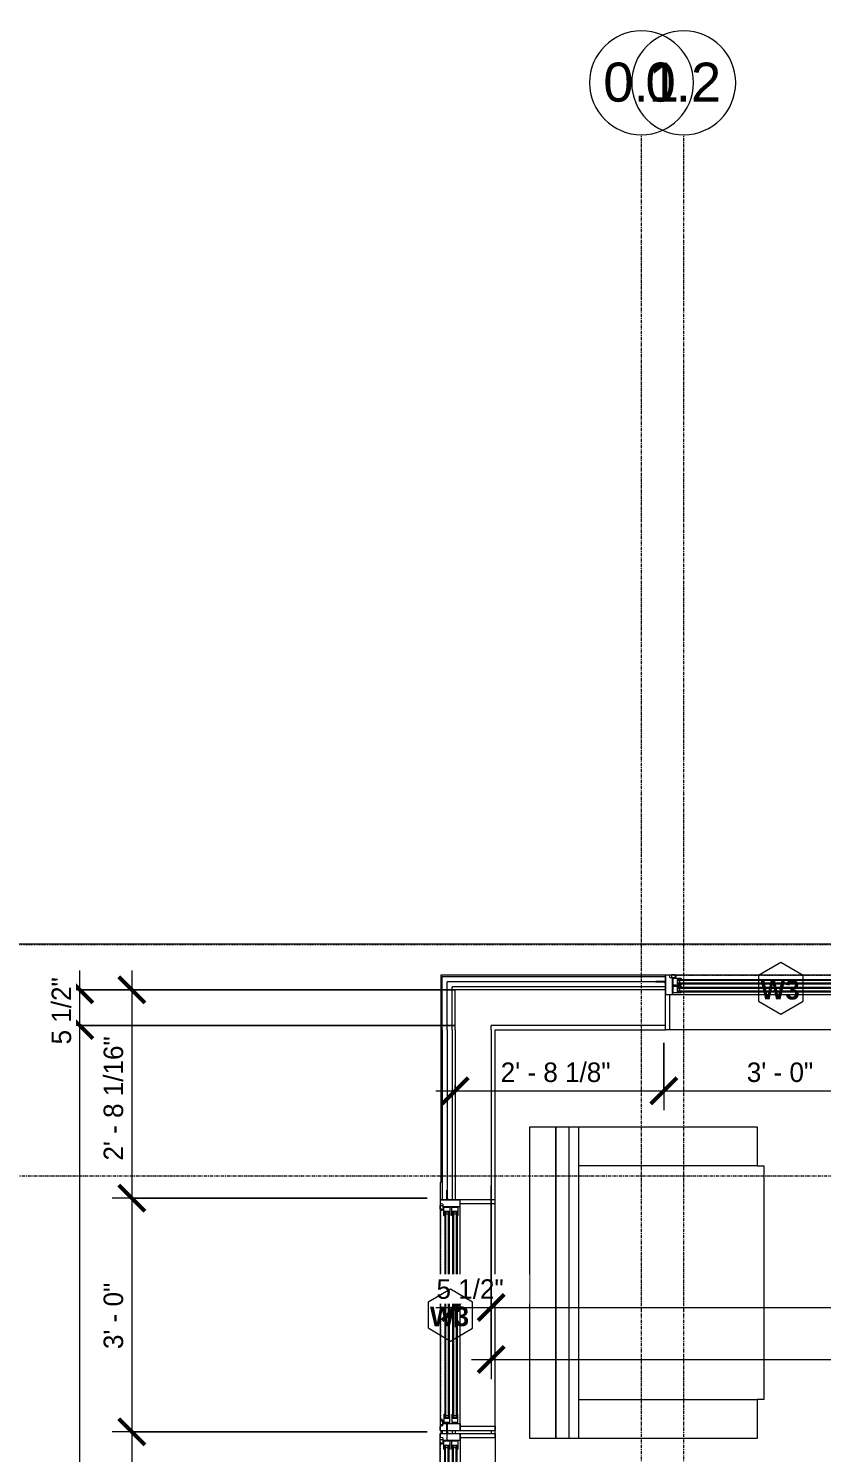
# Model space of a CAD drawing. Header units: inches. Extents: x -4058 to -1781, y 9814 to 12264.
# Drawn here: x -3923.7 to -3801.6, y 12044.6 to 12263.9 of the extents above; entities that cross this region are included whole.
import ezdxf

# ---------------------------------------------------------------- set-up
doc = ezdxf.new("R2010")
doc.units = ezdxf.units.IN
doc.header["$MEASUREMENT"] = 0
for name, pattern in [('Aligning Line 1_8_', [0.25, 0.125, -0.125]), ('Dash', [0.25, 0.125, -0.125]), ('Dash 3_32_', [0.1875, 0.09375, -0.09375]), ('Dash_2_', [0.25, 0.125, -0.125]), ('Grid Line 1_2_', [0.875, 0.5, -0.125, 0.125, -0.125])]:
    doc.linetypes.add(name, pattern=pattern)
for name, color, linetype, lineweight in [('0-1', 7, 'Continuous', 5), ('0-2', 7, 'Continuous', 9), ('A-ANNO-DIMS', 211, 'Continuous', 9), ('A-ANNO-DIMS-32', 211, 'Continuous', 9), ('A-DETL-1', 90, 'Dash 3_32_', 9), ('A-DETL-GENF-HDLN-1', 7, 'Dash', 9), ('A-DETL-GENF-HDLN-2', 1, 'Continuous', 18), ('A-GLAZ', 151, 'Continuous', 18), ('A-GLAZ-1', 7, 'Continuous', 9), ('A-GLAZ-IDEN', 152, 'Continuous', 9), ('A-WALL-1', 7, 'Continuous', 9), ('G-ANNO-SYMB', 111, 'Aligning Line 1_8_', 9), ('I-FURN', 30, 'Continuous', 9), ('S-GRID-1', 1, 'Grid Line 1_2_', 9), ('S-GRID-IDEN', 1, 'Continuous', 9)]:
    doc.layers.add(name, color=color, linetype=linetype, lineweight=lineweight)
doc.layers.add('0-4', color=250, linetype='Dash_2_')
doc.styles.add('Arial', font='arial.ttf', dxfattribs={"height": 6})
doc.styles.add('Century Gothic', font='ufonts.com_century-gothic.ttf', dxfattribs={"height": 3})
doc.styles.add('Century Gothic_B', font='GOTHICB.TTF', dxfattribs={"height": 3})
doc.dimstyles.new('MARKETING_DIMENSION', dxfattribs={"dimscale": 12, "dimtxt": 3.132505, "dimasz": 0.333333, "dimexe": 0.25, "dimexo": 0.166667, "dimgap": 0.041667, "dimtad": 1, "dimdec": 4, "dimrnd": 0.0625, "dimzin": 3, "dimdsep": 46, "dimlunit": 4, "dimtxsty": 'Century Gothic', "dimblk1": 'OBLIQUE', "dimblk2": 'OBLIQUE', "dimsah": 1, "dimcen": 0.09, "dimdle": 0.25, "dimazin": 0, "dimtfac": 1, "dimtdec": 4, "dimtix": 1, "dimtmove": 0, "dimatfit": 3, "dimfxl": 1, "dimtvp": 1, "dimtfill": 1, "dimfrac": 2, "dimtolj": 1, "dimtzin": 0, "dimarcsym": 2})
doc.dimstyles.new('THE_DIMENSION_STRING', dxfattribs={"dimscale": 12, "dimtxt": 3.132505, "dimasz": 0.333333, "dimexe": 0.25, "dimexo": 0.166667, "dimgap": 0.041667, "dimtad": 1, "dimdec": 4, "dimrnd": 0.0625, "dimzin": 3, "dimdsep": 46, "dimlunit": 4, "dimtxsty": 'Century Gothic', "dimblk1": 'OBLIQUE', "dimblk2": 'OBLIQUE', "dimsah": 1, "dimcen": 0.09, "dimdle": 0.25, "dimazin": 0, "dimtfac": 1, "dimtdec": 4, "dimtix": 1, "dimtmove": 0, "dimatfit": 3, "dimfxl": 1, "dimtvp": 1, "dimtfill": 1, "dimfrac": 2, "dimtolj": 1, "dimtzin": 0, "dimarcsym": 2})
doc.dimstyles.new('THE_DIMENSION_STRING_3', dxfattribs={"dimscale": 12, "dimtxt": 3.132505, "dimasz": 0.333333, "dimexe": 0.25, "dimexo": 0.166667, "dimgap": 0.041667, "dimtad": 1, "dimdec": 4, "dimrnd": 0.0625, "dimzin": 3, "dimdsep": 46, "dimlunit": 4, "dimtxsty": 'Century Gothic', "dimblk1": 'OBLIQUE', "dimblk2": 'OBLIQUE', "dimsah": 1, "dimcen": 0.09, "dimdle": 0.25, "dimazin": 0, "dimtfac": 1, "dimtdec": 4, "dimtix": 1, "dimtmove": 0, "dimatfit": 3, "dimfxl": 1, "dimtvp": 1, "dimtfill": 1, "dimfrac": 2, "dimtolj": 1, "dimtzin": 0, "dimarcsym": 2})

# ---------------------------------------------------------------- blocks, each defined once
blk = doc.blocks.new('Window-Double_Hung-Marvin-Essential - ESDH3066 - 3rd floor-3357211-UNITS PLANS - 3RD FLOOR')
at = {"layer": 'A-DETL-GENF-HDLN-1'}
blk.add_line((16.1, 4.22), (-16.5, 4.22), dxfattribs=at)
at = {"layer": 'A-DETL-GENF-HDLN-2'}
for p, q in [((-19.25, 3.23), (-19.25, 3.19)), ((-17.75, 3.23), (-19.25, 3.23)), ((-19.25, 3.19), (-17.9, 3.19)), ((-17.9, 3.19), (-17.9, 3.08)), ((-17.9, 3.08), (-17.75, 3.08)), ((-17.75, 4.28), (-17.16, 4.28)), ((-17.75, 4.28), (-17.75, 1.19)), ((-17.08, 3.87), (-17.16, 4.28)), ((-17.08, 3.87), (-16.19, 3.87)), ((-16.85, 4.25), (-16.85, 3.87)), ((-16.3, 4.25), (-16.85, 4.25)), ((-16.38, 3.77), (-16.72, 3.77)), ((-16.72, 3.77), (-16.72, 1.19)), ((-15.34, 3.69), (-16.56, 3.69)), ((-16.56, 2.75), (-16.56, 3.69)), ((-16.56, 2.75), (-15.34, 2.75)), ((-15.34, 2.47), (-16.56, 2.47)), ((-16.56, 1.53), (-16.56, 2.47)), ((-16.38, 3.87), (-16.38, 3.77)), ((-16.3, 4.01), (-16.3, 4.25)), ((-16.18, 4.01), (-16.3, 4.01)), ((-16.19, 3.97), (-16.1, 3.97)), ((-16.19, 3.87), (-16.19, 3.97)), ((-16.18, 4.22), (-16.1, 4.22)), ((-16.18, 4.22), (-16.18, 4.01)), ((-16.1, 3.97), (-16.1, 4.22)), ((-15.94, 2.87), (-15.94, 3.59)), ((-15.94, 3.59), (-15.28, 3.59)), ((-15.28, 2.87), (-15.94, 2.87)), ((-15.94, 1.65), (-15.94, 2.37)), ((-15.94, 2.37), (-15.28, 2.37)), ((-15.84, 2.88), (-15.84, 3.57)), ((-15.84, 1.66), (-15.84, 2.35)), ((-15.54, 3.01), (-15.54, 3.45)), ((-15.54, 1.79), (-15.54, 2.23)), ((-15.34, 3.69), (-15.28, 3.63)), ((-15.34, 2.75), (-15.28, 2.81)), ((-15.34, 2.47), (-15.28, 2.41)), ((-15.28, 3.59), (-15.28, 3.63)), ((-15.28, 2.81), (-15.28, 2.87)), ((-15.28, 2.37), (-15.28, 2.41)), ((15.34, 3.69), (15.28, 3.63)), ((15.28, 3.59), (15.28, 3.63)), ((15.94, 3.59), (15.28, 3.59)), ((15.28, 2.81), (15.28, 2.87)), ((15.28, 2.87), (15.94, 2.87)), ((15.34, 2.75), (15.28, 2.81)), ((15.34, 2.47), (15.28, 2.41)), ((15.28, 2.37), (15.28, 2.41)), ((15.94, 2.37), (15.28, 2.37)), ((15.34, 3.69), (16.56, 3.69)), ((16.56, 2.75), (15.34, 2.75)), ((15.34, 2.47), (16.56, 2.47)), ((15.54, 3.01), (15.54, 3.45)), ((15.54, 1.79), (15.54, 2.23)), ((15.84, 2.88), (15.84, 3.57)), ((15.84, 1.66), (15.84, 2.35)), ((15.94, 2.87), (15.94, 3.59)), ((15.94, 1.65), (15.94, 2.37)), ((16.18, 4.22), (16.1, 4.22)), ((16.1, 3.97), (16.1, 4.22)), ((16.19, 3.97), (16.1, 3.97)), ((16.18, 4.22), (16.18, 4.01)), ((16.18, 4.01), (16.3, 4.01)), ((16.19, 3.87), (16.19, 3.97)), ((17.08, 3.87), (16.19, 3.87)), ((16.3, 4.01), (16.3, 4.25)), ((16.3, 4.25), (16.85, 4.25)), ((16.38, 3.87), (16.38, 3.77)), ((16.38, 3.77), (16.72, 3.77)), ((16.56, 2.75), (16.56, 3.69)), ((16.56, 1.53), (16.56, 2.47)), ((16.72, 3.77), (16.72, 1.19)), ((16.85, 4.25), (16.85, 3.87)), ((17.08, 3.87), (17.16, 4.28)), ((17.75, 4.28), (17.16, 4.28)), ((17.75, 4.28), (17.75, 1.19)), ((17.75, 3.23), (19.25, 3.23)), ((17.9, 3.08), (17.75, 3.08)), ((17.9, 3.19), (17.9, 3.08)), ((19.25, 3.19), (17.9, 3.19)), ((19.25, 3.23), (19.25, 3.19)), ((-16.72, 1.19), (-17.75, 1.19)), ((-17.13, 1.16), (-17.13, -4.19)), ((-16.56, 1.53), (-15.34, 1.53)), ((-15.28, 1.65), (-15.94, 1.65)), ((-15.34, 1.53), (-15.28, 1.59)), ((-15.28, 1.59), (-15.28, 1.65)), ((15.28, 1.59), (15.28, 1.65)), ((15.28, 1.65), (15.94, 1.65)), ((15.34, 1.53), (15.28, 1.59)), ((16.56, 1.53), (15.34, 1.53)), ((16.72, 1.19), (17.75, 1.19)), ((17.12, -4.19), (17.12, 1.16)), ((-17.13, -4.19), (-17.75, -4.19)), ((17.12, -4.19), (17.75, -4.19))]:
    blk.add_line(p, q, dxfattribs=at)
at = {"layer": 'A-GLAZ'}
for p, q in [((15.84, 3.57), (-15.84, 3.57)), ((15.84, 3.45), (-15.84, 3.45)), ((15.84, 3.01), (-15.84, 3.01)), ((15.84, 2.88), (-15.84, 2.88)), ((15.84, 2.35), (-15.84, 2.35)), ((15.84, 2.23), (-15.84, 2.23)), ((15.84, 1.79), (-15.84, 1.79)), ((15.84, 1.66), (-15.84, 1.66))]:
    blk.add_line(p, q, dxfattribs=at)
at = {"layer": 'A-GLAZ-1'}
for p, q in [((17.75, 4.28), (-17.75, 4.28)), ((-17.75, 4.28), (-17.75, 1.19)), ((17.75, 1.19), (17.75, 4.28)), ((20.4, 4.25), (17.75, 4.25)), ((17.75, 4.19), (20.4, 4.19)), ((20.4, 4.19), (20.4, 4.25)), ((-17.75, 1.19), (17.75, 1.19)), ((-17.75, 1.16), (-17.75, -4.19)), ((17.75, -4.19), (17.75, 1.16)), ((-17.75, -4.19), (17.75, -4.19))]:
    blk.add_line(p, q, dxfattribs=at)
blk = doc.blocks.new('Window-Double_Hung-Marvin-Essential - ESDH3066 - 3rd floor-3357212-UNITS PLANS - 3RD FLOOR')
at = {"layer": 'A-DETL-GENF-HDLN-1'}
blk.add_line((16.1, -4.22), (-16.5, -4.22), dxfattribs=at)
at = {"layer": 'A-DETL-GENF-HDLN-2'}
for p, q in [((-17.13, 4.19), (-17.75, 4.19)), ((-17.13, -1.16), (-17.13, 4.19)), ((17.12, 4.19), (17.75, 4.19)), ((17.12, 4.19), (17.12, -1.16)), ((-16.72, -1.19), (-17.75, -1.19)), ((-17.75, -4.28), (-17.75, -1.19)), ((-16.72, -3.77), (-16.72, -1.19)), ((-16.56, -1.53), (-15.34, -1.53)), ((-16.56, -1.53), (-16.56, -2.47)), ((-15.28, -1.65), (-15.94, -1.65)), ((-15.94, -1.65), (-15.94, -2.37)), ((-15.84, -1.66), (-15.84, -2.35)), ((-15.54, -1.79), (-15.54, -2.23)), ((-15.34, -1.53), (-15.28, -1.59)), ((-15.28, -1.59), (-15.28, -1.65)), ((15.34, -1.53), (15.28, -1.59)), ((15.28, -1.59), (15.28, -1.65)), ((15.28, -1.65), (15.94, -1.65)), ((16.56, -1.53), (15.34, -1.53)), ((15.54, -1.79), (15.54, -2.23)), ((15.84, -1.66), (15.84, -2.35)), ((15.94, -1.65), (15.94, -2.37)), ((16.56, -1.53), (16.56, -2.47)), ((16.72, -3.77), (16.72, -1.19)), ((16.72, -1.19), (17.75, -1.19)), ((17.75, -4.28), (17.75, -1.19)), ((-19.25, -3.23), (-19.25, -3.19)), ((-19.25, -3.19), (-17.9, -3.19)), ((-17.75, -3.23), (-19.25, -3.23)), ((-17.9, -3.19), (-17.9, -3.08)), ((-17.9, -3.08), (-17.75, -3.08)), ((-17.75, -4.28), (-17.16, -4.28)), ((-17.08, -3.87), (-17.16, -4.28)), ((-17.08, -3.87), (-16.19, -3.87)), ((-16.85, -4.25), (-16.85, -3.87)), ((-16.3, -4.25), (-16.85, -4.25)), ((-16.38, -3.77), (-16.72, -3.77)), ((-15.34, -2.47), (-16.56, -2.47)), ((-16.56, -2.75), (-15.34, -2.75)), ((-16.56, -2.75), (-16.56, -3.69)), ((-15.34, -3.69), (-16.56, -3.69)), ((-16.38, -3.87), (-16.38, -3.77)), ((-16.18, -4.01), (-16.3, -4.01)), ((-16.3, -4.01), (-16.3, -4.25)), ((-16.19, -3.87), (-16.19, -3.97)), ((-16.19, -3.97), (-16.1, -3.97)), ((-16.18, -4.22), (-16.18, -4.01)), ((-16.18, -4.22), (-16.1, -4.22)), ((-16.1, -3.97), (-16.1, -4.22)), ((-15.94, -2.37), (-15.28, -2.37)), ((-15.28, -2.87), (-15.94, -2.87)), ((-15.94, -2.87), (-15.94, -3.59)), ((-15.94, -3.59), (-15.28, -3.59)), ((-15.84, -2.88), (-15.84, -3.57)), ((-15.54, -3.01), (-15.54, -3.45)), ((-15.34, -2.47), (-15.28, -2.41)), ((-15.34, -2.75), (-15.28, -2.81)), ((-15.34, -3.69), (-15.28, -3.63)), ((-15.28, -2.37), (-15.28, -2.41)), ((-15.28, -2.81), (-15.28, -2.87)), ((-15.28, -3.59), (-15.28, -3.63)), ((15.28, -2.37), (15.28, -2.41)), ((15.94, -2.37), (15.28, -2.37)), ((15.34, -2.47), (15.28, -2.41)), ((15.34, -2.75), (15.28, -2.81)), ((15.28, -2.81), (15.28, -2.87)), ((15.28, -2.87), (15.94, -2.87)), ((15.28, -3.59), (15.28, -3.63)), ((15.94, -3.59), (15.28, -3.59)), ((15.34, -3.69), (15.28, -3.63)), ((15.34, -2.47), (16.56, -2.47)), ((16.56, -2.75), (15.34, -2.75)), ((15.34, -3.69), (16.56, -3.69)), ((15.54, -3.01), (15.54, -3.45)), ((15.84, -2.88), (15.84, -3.57)), ((15.94, -2.87), (15.94, -3.59)), ((16.19, -3.97), (16.1, -3.97)), ((16.1, -3.97), (16.1, -4.22)), ((16.18, -4.22), (16.1, -4.22)), ((16.18, -4.22), (16.18, -4.01)), ((16.18, -4.01), (16.3, -4.01)), ((17.08, -3.87), (16.19, -3.87)), ((16.19, -3.87), (16.19, -3.97)), ((16.3, -4.01), (16.3, -4.25)), ((16.3, -4.25), (16.85, -4.25)), ((16.38, -3.87), (16.38, -3.77)), ((16.38, -3.77), (16.72, -3.77)), ((16.56, -2.75), (16.56, -3.69)), ((16.85, -4.25), (16.85, -3.87)), ((17.08, -3.87), (17.16, -4.28)), ((17.75, -4.28), (17.16, -4.28)), ((17.9, -3.08), (17.75, -3.08)), ((17.75, -3.23), (19.25, -3.23)), ((17.9, -3.19), (17.9, -3.08)), ((19.25, -3.19), (17.9, -3.19)), ((19.25, -3.23), (19.25, -3.19))]:
    blk.add_line(p, q, dxfattribs=at)
at = {"layer": 'A-GLAZ'}
for p, q in [((15.84, -1.66), (-15.84, -1.66)), ((15.84, -1.79), (-15.84, -1.79)), ((15.84, -2.23), (-15.84, -2.23)), ((15.84, -2.35), (-15.84, -2.35)), ((15.84, -2.88), (-15.84, -2.88)), ((15.84, -3.01), (-15.84, -3.01)), ((15.84, -3.45), (-15.84, -3.45)), ((15.84, -3.57), (-15.84, -3.57))]:
    blk.add_line(p, q, dxfattribs=at)
at = {"layer": 'A-GLAZ-1'}
for p, q in [((-17.75, 4.19), (17.75, 4.19)), ((-17.75, -1.16), (-17.75, 4.19)), ((17.75, 4.19), (17.75, -1.16)), ((-17.75, -1.19), (17.75, -1.19)), ((-17.75, -4.28), (-17.75, -1.19)), ((17.75, -1.19), (17.75, -4.28)), ((17.75, -4.28), (-17.75, -4.28)), ((17.75, -4.19), (20.4, -4.19)), ((20.4, -4.25), (17.75, -4.25)), ((20.4, -4.19), (20.4, -4.25))]:
    blk.add_line(p, q, dxfattribs=at)
blk = doc.blocks.new('CTR - 1st Phase - Shell_rvt-1-UNITS PLANS - 3RD FLOOR')
at = {"layer": 'A-WALL-1'}
for p, q in [((-3828.26, 12118.09), (-3860.22, 12118.09)), ((-3860.22, 12118.09), (-3860.22, 12117.84)), ((-3860.22, 12117.84), (-3860.22, 12109.71)), ((-3825.61, 12117.84), (-3859.97, 12117.84)), ((-3859.97, 12117.09), (-3859.97, 12117.84)), ((-3859.97, 12109.71), (-3859.97, 12117.09)), ((-3825.61, 12117.09), (-3859.22, 12117.09)), ((-3859.22, 12116.34), (-3859.22, 12117.09)), ((-3859.22, 12109.71), (-3859.22, 12116.34)), ((-3825.61, 12116.34), (-3858.47, 12116.34)), ((-3858.47, 12115.84), (-3858.47, 12116.34)), ((-3858.47, 12109.71), (-3858.47, 12115.84)), ((-3825.61, 12115.84), (-3857.97, 12115.84)), ((-3857.97, 12110.34), (-3857.97, 12115.84)), ((-3825.61, 12115.06), (-3825.61, 12115.09)), ((-3860.22, 12109.71), (-3860.22, 12086.19)), ((-3859.97, 12109.71), (-3859.97, 12083.54)), ((-3859.22, 12109.71), (-3859.22, 12083.54)), ((-3858.47, 12109.71), (-3858.47, 12083.54)), ((-3857.97, 12109.71), (-3857.97, 12110.34)), ((-3857.97, 12109.71), (-3857.97, 12083.54)), ((-3825.61, 12110.34), (-3852.47, 12110.34)), ((-3852.47, 12109.71), (-3852.47, 12110.34)), ((-3852.47, 12109.71), (-3852.47, 12083.54)), ((-3851.85, 12109.71), (-3825.61, 12109.71)), ((-3851.85, 12083.54), (-3851.85, 12109.71)), ((-3857.22, 12083.54), (-3857.19, 12083.54)), ((-3860.22, 12048.04), (-3860.22, 12047.54)), ((-3859.97, 12048.04), (-3859.97, 12047.54)), ((-3859.22, 12048.04), (-3859.22, 12047.54)), ((-3858.47, 12048.04), (-3858.47, 12047.54)), ((-3857.97, 12048.04), (-3857.97, 12047.54)), ((-3857.19, 12048.04), (-3857.22, 12048.04)), ((-3857.22, 12047.54), (-3857.19, 12047.54)), ((-3852.47, 12048.04), (-3852.47, 12047.54)), ((-3851.85, 12047.54), (-3851.85, 12048.04))]:
    blk.add_line(p, q, dxfattribs=at)
at = {"layer": '0-2'}
for name, p, rotation in [('Window-Double_Hung-Marvin-Essential - ESDH3066 - 3rd floor-3357212-UNITS PLANS - 3RD FLOOR', (-3807.86, 12113.9), 180), ('Window-Double_Hung-Marvin-Essential - ESDH3066 - 3rd floor-3357211-UNITS PLANS - 3RD FLOOR', (-3856.04, 12065.79), 89.99999999999991), ('Window-Double_Hung-Marvin-Essential - ESDH3066 - 3rd floor-3357212-UNITS PLANS - 3RD FLOOR', (-3856.04, 12029.79), 269.9999999999999)]:
    blk.add_blockref(name, p, dxfattribs=dict(at, rotation=rotation))
blk = doc.blocks.new('Couch-Both_Arms-Generic - 2-1523460-UNITS PLANS - 3RD FLOOR')
at = {"layer": 'I-FURN'}
for p, q in [((-18, 18.5), (18, 18.5)), ((-18, 17.5), (-18, 18.5)), ((18, 18.5), (18, 17.5)), ((-24, 17.5), (-18, 17.5)), ((-24, -10), (-24, 17.5)), ((-18, 17.5), (-18, -10)), ((18, 17.5), (24, 17.5)), ((18, -10), (18, 17.5)), ((24, 17.5), (24, -10)), ((-24, -10), (24, -10)), ((-24, -13.5), (-24, -10)), ((24, -10), (24, -13.5)), ((-24, -11.5), (24, -11.5)), ((-24, -13.5), (24, -13.5)), ((-24, -17.5), (-24, -13.5)), ((24, -13.5), (-24, -13.5)), ((24, -13.5), (24, -17.5)), ((24, -17.5), (-24, -17.5))]:
    blk.add_line(p, q, dxfattribs=at)
blk = doc.blocks.new('DIMBLOCK169-UNITS PLANS - 3RD FLOOR')
at = {"layer": 'A-ANNO-DIMS-32'}
for p, q in [((-3825.86, 12107.71), (-3825.86, 12097.33)), ((-3825.86, 12100.33), (-3825.86, 12107.71)), ((-3860.97, 12100.33), (-3825.86, 12100.33)), ((-3857.97, 12101.16), (-3857.97, 12097.33)), ((-3857.97, 12100.33), (-3857.97, 12101.16))]:
    blk.add_line(p, q, dxfattribs=at)
at = {"layer": 'A-ANNO-DIMS-32', "lineweight": 50}
for p, q in [((-3857.97, 12100.33), (-3855.97, 12102.33)), ((-3825.86, 12100.33), (-3823.86, 12102.33)), ((-3857.97, 12100.33), (-3859.97, 12098.33)), ((-3825.86, 12100.33), (-3827.86, 12098.33))]:
    blk.add_line(p, q, dxfattribs=at)
at = {"layer": 'A-ANNO-DIMS-32', "color": 0, "insert": (-3850.99, 12104.67), "char_height": 3, "width": 21.7784, "attachment_point": 1, "line_spacing_factor": 0.984502, "style": 'Century Gothic', "bg_fill": 3, "box_fill_scale": 1.25, "bg_fill_color": 256, "bg_fill_true_color": 13158600, "bg_fill_transparency": 0}
blk.add_mtext('2\' - 8 1/8"', dxfattribs=at)
blk = doc.blocks.new('_Oblique')
at = {"color": 0, "linetype": 'ByBlock', "lineweight": -2}
blk.add_line((-0.5, -0.5), (0.5, 0.5), dxfattribs=at)
blk = doc.blocks.new('DIMBLOCK170-UNITS PLANS - 3RD FLOOR')
at = {"layer": 'A-ANNO-DIMS-32'}
for p, q in [((-3825.86, 12107.71), (-3825.86, 12097.33)), ((-3825.86, 12100.33), (-3825.86, 12107.71)), ((-3789.86, 12107.71), (-3789.86, 12097.33)), ((-3789.86, 12100.33), (-3789.86, 12107.71)), ((-3825.86, 12100.33), (-3789.86, 12100.33))]:
    blk.add_line(p, q, dxfattribs=at)
at = {"layer": 'A-ANNO-DIMS-32', "lineweight": 50}
for p, q in [((-3825.86, 12100.33), (-3823.86, 12102.33)), ((-3789.86, 12100.33), (-3787.86, 12102.33)), ((-3825.86, 12100.33), (-3827.86, 12098.33)), ((-3789.86, 12100.33), (-3791.86, 12098.33))]:
    blk.add_line(p, q, dxfattribs=at)
at = {"layer": 'A-ANNO-DIMS-32', "color": 0, "insert": (-3813.11, 12104.67), "char_height": 3, "width": 12.5897, "attachment_point": 1, "line_spacing_factor": 0.984502, "style": 'Century Gothic', "bg_fill": 3, "box_fill_scale": 1.25, "bg_fill_color": 256, "bg_fill_true_color": 13158600, "bg_fill_transparency": 0}
blk.add_mtext('3\' - 0"', dxfattribs=at)
blk = doc.blocks.new('DIMBLOCK211-UNITS PLANS - 3RD FLOOR')
at = {"layer": 'A-ANNO-DIMS-32', "lineweight": 50}
for p, q in [((-3907.76, 12115.84), (-3909.76, 12117.84)), ((-3907.76, 12115.84), (-3905.76, 12113.84)), ((-3907.76, 12083.79), (-3909.76, 12085.79)), ((-3907.76, 12083.79), (-3905.76, 12081.79))]:
    blk.add_line(p, q, dxfattribs=at)
at = {"layer": 'A-ANNO-DIMS-32'}
for p, q in [((-3907.76, 12118.84), (-3907.76, 12083.79)), ((-3906.93, 12115.84), (-3910.76, 12115.84)), ((-3907.76, 12115.84), (-3906.93, 12115.84)), ((-3862.32, 12083.79), (-3910.76, 12083.79)), ((-3907.76, 12083.79), (-3862.32, 12083.79))]:
    blk.add_line(p, q, dxfattribs=at)
at = {"layer": 'A-ANNO-DIMS-32', "color": 0, "insert": (-3912.1, 12089.57), "char_height": 3, "width": 24.5827, "attachment_point": 1, "rotation": 90, "line_spacing_factor": 0.984502, "style": 'Century Gothic', "bg_fill": 3, "box_fill_scale": 1.25, "bg_fill_color": 256, "bg_fill_true_color": 13158600, "bg_fill_transparency": 0}
blk.add_mtext('2\' - 8 1/16"', dxfattribs=at)
blk = doc.blocks.new('DIMBLOCK212-UNITS PLANS - 3RD FLOOR')
at = {"layer": 'A-ANNO-DIMS-32', "lineweight": 50}
for p, q in [((-3907.76, 12083.79), (-3909.76, 12085.79)), ((-3907.76, 12083.79), (-3905.76, 12081.79)), ((-3907.76, 12047.79), (-3909.76, 12049.79)), ((-3907.76, 12047.79), (-3905.76, 12045.79))]:
    blk.add_line(p, q, dxfattribs=at)
at = {"layer": 'A-ANNO-DIMS-32'}
for p, q in [((-3862.32, 12083.79), (-3910.76, 12083.79)), ((-3907.76, 12083.79), (-3907.76, 12047.79)), ((-3907.76, 12083.79), (-3862.32, 12083.79)), ((-3862.32, 12047.79), (-3910.76, 12047.79)), ((-3907.76, 12047.79), (-3862.32, 12047.79))]:
    blk.add_line(p, q, dxfattribs=at)
at = {"layer": 'A-ANNO-DIMS-32', "color": 0, "insert": (-3912.1, 12060.55), "char_height": 3, "width": 12.5897, "attachment_point": 1, "rotation": 90, "line_spacing_factor": 0.984502, "style": 'Century Gothic', "bg_fill": 3, "box_fill_scale": 1.25, "bg_fill_color": 256, "bg_fill_true_color": 13158600, "bg_fill_transparency": 0}
blk.add_mtext('3\' - 0"', dxfattribs=at)
blk = doc.blocks.new('DIMBLOCK213-UNITS PLANS - 3RD FLOOR')
at = {"layer": 'A-ANNO-DIMS-32', "lineweight": 50}
for p, q in [((-3907.76, 12047.79), (-3909.76, 12049.79)), ((-3907.76, 12047.79), (-3905.76, 12045.79)), ((-3907.76, 12011.79), (-3909.76, 12013.79)), ((-3907.76, 12011.79), (-3905.76, 12009.79))]:
    blk.add_line(p, q, dxfattribs=at)
at = {"layer": 'A-ANNO-DIMS-32'}
for p, q in [((-3862.32, 12047.79), (-3910.76, 12047.79)), ((-3907.76, 12047.79), (-3907.76, 12011.79)), ((-3907.76, 12047.79), (-3862.32, 12047.79)), ((-3862.32, 12011.79), (-3910.76, 12011.79)), ((-3907.76, 12011.79), (-3862.32, 12011.79))]:
    blk.add_line(p, q, dxfattribs=at)
at = {"layer": 'A-ANNO-DIMS-32', "color": 0, "insert": (-3912.1, 12024.54), "char_height": 3, "width": 12.5897, "attachment_point": 1, "rotation": 90, "line_spacing_factor": 0.984502, "style": 'Century Gothic', "bg_fill": 3, "box_fill_scale": 1.25, "bg_fill_color": 256, "bg_fill_true_color": 13158600, "bg_fill_transparency": 0}
blk.add_mtext('3\' - 0"', dxfattribs=at)
blk = doc.blocks.new('DIMBLOCK555-UNITS PLANS - 3RD FLOOR')
at = {"layer": 'A-ANNO-DIMS-32', "lineweight": 50}
for p, q in [((-3857.97, 12066.94), (-3855.97, 12068.94)), ((-3852.47, 12066.94), (-3850.47, 12068.94)), ((-3857.97, 12066.94), (-3859.97, 12064.94)), ((-3852.47, 12066.94), (-3854.47, 12064.94))]:
    blk.add_line(p, q, dxfattribs=at)
at = {"layer": 'A-ANNO-DIMS-32'}
for p, q in [((-3860.97, 12066.94), (-3852.47, 12066.94)), ((-3857.97, 12067.77), (-3857.97, 12063.94)), ((-3857.97, 12066.94), (-3857.97, 12067.77)), ((-3852.47, 12067.77), (-3852.47, 12063.94)), ((-3852.47, 12066.94), (-3852.47, 12067.77))]:
    blk.add_line(p, q, dxfattribs=at)
at = {"layer": 'A-ANNO-DIMS-32', "color": 0, "insert": (-3860.87, 12071.29), "char_height": 3, "width": 13.5444, "attachment_point": 1, "line_spacing_factor": 0.984502, "style": 'Century Gothic', "bg_fill": 3, "box_fill_scale": 1.25, "bg_fill_color": 256, "bg_fill_true_color": 13158600, "bg_fill_transparency": 0}
blk.add_mtext('5 1/2"', dxfattribs=at)
blk = doc.blocks.new('DIMBLOCK556-UNITS PLANS - 3RD FLOOR')
at = {"layer": 'A-ANNO-DIMS-32', "lineweight": 50}
for p, q in [((-3852.47, 12066.94), (-3850.47, 12068.94)), ((-3340.91, 12066.94), (-3338.91, 12068.94)), ((-3852.47, 12066.94), (-3854.47, 12064.94)), ((-3340.91, 12066.94), (-3342.91, 12064.94))]:
    blk.add_line(p, q, dxfattribs=at)
at = {"layer": 'A-ANNO-DIMS-32'}
for p, q in [((-3852.47, 12067.77), (-3852.47, 12063.94)), ((-3852.47, 12066.94), (-3852.47, 12067.77)), ((-3852.47, 12066.94), (-3340.91, 12066.94)), ((-3340.91, 12067.77), (-3340.91, 12063.94)), ((-3340.91, 12066.94), (-3340.91, 12067.77))]:
    blk.add_line(p, q, dxfattribs=at)
at = {"layer": 'A-ANNO-DIMS-32', "color": 0, "insert": (-3608.1, 12071.29), "char_height": 3, "width": 27.387, "attachment_point": 1, "line_spacing_factor": 0.984502, "style": 'Century Gothic', "bg_fill": 3, "box_fill_scale": 1.25, "bg_fill_color": 256, "bg_fill_true_color": 13158600, "bg_fill_transparency": 0}
blk.add_mtext('42\' - 7 9/16"', dxfattribs=at)
blk = doc.blocks.new('DIMBLOCK583-UNITS PLANS - 3RD FLOOR')
at = {"layer": 'A-ANNO-DIMS-32', "lineweight": 50}
for p, q in [((-3915.76, 12110.34), (-3917.76, 12112.34)), ((-3915.76, 12110.34), (-3913.76, 12108.34)), ((-3915.76, 11752.69), (-3917.76, 11754.69)), ((-3915.76, 11752.69), (-3913.76, 11750.69))]:
    blk.add_line(p, q, dxfattribs=at)
at = {"layer": 'A-ANNO-DIMS-32'}
for p, q in [((-3858.04, 12110.34), (-3918.76, 12110.34)), ((-3915.76, 11752.69), (-3915.76, 12110.34)), ((-3915.76, 12110.34), (-3858.04, 12110.34)), ((-3854.47, 11752.69), (-3918.76, 11752.69)), ((-3915.76, 11752.69), (-3854.47, 11752.69))]:
    blk.add_line(p, q, dxfattribs=at)
at = {"layer": 'A-ANNO-DIMS-32', "color": 0, "insert": (-3920.1, 11921.27), "char_height": 3, "width": 24.5827, "attachment_point": 1, "rotation": 90, "line_spacing_factor": 0.984502, "style": 'Century Gothic', "bg_fill": 3, "box_fill_scale": 1.25, "bg_fill_color": 256, "bg_fill_true_color": 13158600, "bg_fill_transparency": 0}
blk.add_mtext('29\' - 9 5/8"', dxfattribs=at)
blk = doc.blocks.new('DIMBLOCK584-UNITS PLANS - 3RD FLOOR')
at = {"layer": 'A-ANNO-DIMS-32', "lineweight": 50}
for p, q in [((-3915.76, 12115.84), (-3917.76, 12117.84)), ((-3915.76, 12115.84), (-3913.76, 12113.84)), ((-3915.76, 12110.34), (-3917.76, 12112.34)), ((-3915.76, 12110.34), (-3913.76, 12108.34))]:
    blk.add_line(p, q, dxfattribs=at)
at = {"layer": 'A-ANNO-DIMS-32'}
for p, q in [((-3915.76, 12110.34), (-3915.76, 12118.84)), ((-3858.04, 12115.84), (-3918.76, 12115.84)), ((-3915.76, 12115.84), (-3858.04, 12115.84)), ((-3858.04, 12110.34), (-3918.76, 12110.34)), ((-3915.76, 12110.34), (-3858.04, 12110.34))]:
    blk.add_line(p, q, dxfattribs=at)
at = {"layer": 'A-ANNO-DIMS-32', "color": 0, "insert": (-3920.1, 12107.45), "char_height": 3, "width": 13.5444, "attachment_point": 1, "rotation": 90, "line_spacing_factor": 0.984502, "style": 'Century Gothic', "bg_fill": 3, "box_fill_scale": 1.25, "bg_fill_color": 256, "bg_fill_true_color": 13158600, "bg_fill_transparency": 0}
blk.add_mtext('5 1/2"', dxfattribs=at)
blk = doc.blocks.new('Window Tag - ONE-4156801-UNITS PLANS - 3RD FLOOR')
at = {"layer": 'A-GLAZ-IDEN'}
for p, q in [((0, 0.125), (-0.1071, 0.0619)), ((0.107, 0.062), (0, 0.125)), ((-0.1071, 0.0619), (-0.1071, -0.0619)), ((0.107, -0.0624), (0.107, 0.062)), ((-0.1071, -0.0619), (0, -0.125)), ((0, -0.125), (0.107, -0.0624))]:
    blk.add_line(p, q, dxfattribs=at)
blk = doc.blocks.new('DIMBLOCK666-UNITS PLANS - 3RD FLOOR')
at = {"layer": 'A-ANNO-DIMS-32'}
for p, q in [((-3852.47, 12085.74), (-3852.47, 12055.94)), ((-3852.47, 12058.94), (-3852.47, 12085.74)), ((-3855.47, 12058.94), (-3624.47, 12058.94)), ((-3624.47, 12059.77), (-3624.47, 12055.94)), ((-3624.47, 12058.94), (-3624.47, 12059.77))]:
    blk.add_line(p, q, dxfattribs=at)
at = {"layer": 'A-ANNO-DIMS-32', "lineweight": 50}
for p, q in [((-3852.47, 12058.94), (-3850.47, 12060.94)), ((-3624.47, 12058.94), (-3622.47, 12060.94)), ((-3852.47, 12058.94), (-3854.47, 12056.94)), ((-3624.47, 12058.94), (-3626.47, 12056.94))]:
    blk.add_line(p, q, dxfattribs=at)
at = {"layer": 'A-ANNO-DIMS-32', "color": 0, "insert": (-3744.89, 12063.29), "char_height": 3, "width": 15.394, "attachment_point": 1, "line_spacing_factor": 0.984502, "style": 'Century Gothic', "bg_fill": 3, "box_fill_scale": 1.25, "bg_fill_color": 256, "bg_fill_true_color": 13158600, "bg_fill_transparency": 0}
blk.add_mtext('19\' - 0"', dxfattribs=at)
blk = doc.blocks.new('Grid - Grid Head - Circle-50561-UNITS PLANS - 3RD FLOOR')
at = {"layer": 'S-GRID-IDEN'}
for start, end in [(360, 180), (180, 360)]:
    blk.add_arc((0, 0), 0.25, start, end, dxfattribs=at)

msp = doc.modelspace()

# ---------------------------------------------------------------- linework, layer by layer
at = {"layer": '0-4'}
msp.add_line((-3940.29498, 12122.87704), (-2851.7738, 12122.87704), dxfattribs=at)
at = {"layer": 'A-DETL-1'}
for p, q in [((-3852.47374, 12092.28755), (-3852.47374, 12087.73847)), ((-3852.47374, 12089.28755), (-3852.47374, 12086.1894))]:
    msp.add_line(p, q, dxfattribs=at)
at = {"layer": 'G-ANNO-SYMB'}
msp.add_line((-2851.7738, 12122.87704), (-3940.29498, 12122.87704), dxfattribs=at)

# ---------------------------------------------------------------- block references
at = {"layer": '0-1'}
msp.add_blockref('CTR - 1st Phase - Shell_rvt-1-UNITS PLANS - 3RD FLOOR', (0, 0), dxfattribs=at)
at = {"layer": 'A-GLAZ-IDEN', "xscale": 31.99999999999999, "yscale": 31.99999999999999, "zscale": 31.99999999999999}
msp.add_blockref('Window Tag - ONE-4156801-UNITS PLANS - 3RD FLOOR', (-3807.86124, 12116.0894), dxfattribs=at)
at = {"layer": 'I-FURN', "rotation": 270.0000000000335}
msp.add_blockref('Couch-Both_Arms-Generic - 2-1523460-UNITS PLANS - 3RD FLOOR', (-3828.99716, 12070.78515), dxfattribs=at)
at = {"layer": 'S-GRID-IDEN', "xscale": 31.99999999999999, "yscale": 31.99999999999999, "zscale": 31.99999999999999}
for p in [(-3829.32374, 12255.50061), (-3822.82374, 12255.50061)]:
    msp.add_blockref('Grid - Grid Head - Circle-50561-UNITS PLANS - 3RD FLOOR', p, dxfattribs=at)

# ---------------------------------------------------------------- texts
at = {"layer": 'A-GLAZ-IDEN', "insert": (-3810.99798, 12117.37314), "char_height": 3, "width": 7.575, "attachment_point": 1, "style": 'Century Gothic_B'}
msp.add_mtext('W3', dxfattribs=at)
at = {"layer": 'S-GRID-IDEN', "char_height": 6, "width": 14.14, "attachment_point": 1, "style": 'Arial'}
for s, insert in [('0.1', (-3835.20244, 12258.59659)), ('0.2', (-3828.70244, 12258.59659))]:
    msp.add_mtext(s, dxfattribs=dict(at, insert=insert))

# ---------------------------------------------------------------- next in the draw order: dimensions: what is measured, and where the dimension line sits
at = {"layer": 'A-ANNO-DIMS'}
dim = msp.add_linear_dim(base=(-3825.86124, 12100.32681), p1=(-3857.97374, 12103.15524), p2=(-3825.86124, 12109.7144), dimstyle='THE_DIMENSION_STRING', override={"dimpost": '<>', "dimfxl": 32.775527}, dxfattribs=at)
dim.commit()
dim.dimension.update_dxf_attribs({"geometry": 'DIMBLOCK169-UNITS PLANS - 3RD FLOOR', "text_midpoint": (-3841.91749, 12102.56849)})

# ---------------------------------------------------------------- next in the draw order: dimensions: what is measured, and where the dimension line sits
dim = msp.add_linear_dim(base=(-3907.75665, 12083.79096), p1=(-3904.92822, 12115.8394), p2=(-3860.31802, 12083.79096), angle=90, dimstyle='THE_DIMENSION_STRING', override={"dimpost": '<>', "dimfxl": 54.928796}, dxfattribs=at)
dim.commit()
dim.dimension.update_dxf_attribs({"geometry": 'DIMBLOCK211-UNITS PLANS - 3RD FLOOR', "text_midpoint": (-3909.99832, 12099.81518)})
dim = msp.add_linear_dim(base=(-3789.86124, 12100.32681), p1=(-3825.86124, 12109.7144), p2=(-3789.86124, 12109.7144), dimstyle='THE_DIMENSION_STRING', override={"dimpost": '<>', "dimfxl": 36}, dxfattribs=at)
dim.commit()
dim.dimension.update_dxf_attribs({"geometry": 'DIMBLOCK170-UNITS PLANS - 3RD FLOOR', "text_midpoint": (-3807.86124, 12102.40227)})

# ---------------------------------------------------------------- next in the draw order: dimensions: what is measured, and where the dimension line sits
dim = msp.add_linear_dim(base=(-3907.75665, 12047.79096), p1=(-3860.31802, 12083.79096), p2=(-3860.31802, 12047.79096), angle=90, dimstyle='THE_DIMENSION_STRING', override={"dimpost": '<>', "dimfxl": 36}, dxfattribs=at)
dim.commit()
dim.dimension.update_dxf_attribs({"geometry": 'DIMBLOCK212-UNITS PLANS - 3RD FLOOR', "text_midpoint": (-3909.83211, 12065.79096)})

# ---------------------------------------------------------------- next in the draw order: dimensions: what is measured, and where the dimension line sits
dim = msp.add_linear_dim(base=(-3852.47374, 12066.94179), p1=(-3857.97374, 12069.77021), p2=(-3852.47374, 12069.77021), dimstyle='THE_DIMENSION_STRING_3', override={"dimpost": '<>', "dimfxl": 5.5}, dxfattribs=at)
dim.commit()
dim.dimension.update_dxf_attribs({"geometry": 'DIMBLOCK555-UNITS PLANS - 3RD FLOOR', "text_midpoint": (-3855.22374, 12069.18346)})
dim = msp.add_linear_dim(base=(-3907.75665, 12011.78783), p1=(-3860.31802, 12047.79096), p2=(-3860.31802, 12011.78783), angle=90, dimstyle='THE_DIMENSION_STRING', override={"dimpost": '<>', "dimfxl": 36.003125}, dxfattribs=at)
dim.commit()
dim.dimension.update_dxf_attribs({"geometry": 'DIMBLOCK213-UNITS PLANS - 3RD FLOOR', "text_midpoint": (-3909.83211, 12029.7894)})

# ---------------------------------------------------------------- next in the draw order: dimensions: what is measured, and where the dimension line sits
dim = msp.add_linear_dim(base=(-3340.91124, 12066.94179), p1=(-3852.47374, 12069.77021), p2=(-3340.91124, 12069.77021), dimstyle='THE_DIMENSION_STRING_3', override={"dimpost": '<>', "dimfxl": 511.5625}, dxfattribs=at)
dim.commit()
dim.dimension.update_dxf_attribs({"geometry": 'DIMBLOCK556-UNITS PLANS - 3RD FLOOR', "text_midpoint": (-3596.69249, 12069.18346)})

# ---------------------------------------------------------------- next in the draw order: dimensions: what is measured, and where the dimension line sits
dim = msp.add_linear_dim(base=(-3915.75665, 12110.3394), p1=(-3852.47374, 11752.6894), p2=(-3856.03624, 12110.3394), angle=90, dimstyle='THE_DIMENSION_STRING_3', override={"dimpost": '<>', "dimfxl": 357.667742}, dxfattribs=at)
dim.commit()
dim.dimension.update_dxf_attribs({"geometry": 'DIMBLOCK583-UNITS PLANS - 3RD FLOOR', "text_midpoint": (-3917.99832, 11931.5144)})

# ---------------------------------------------------------------- next in the draw order: block references
at = {"layer": 'A-GLAZ-IDEN', "xscale": 31.99999999999999, "yscale": 31.99999999999999, "zscale": 31.99999999999999}
msp.add_blockref('Window Tag - ONE-4156801-UNITS PLANS - 3RD FLOOR', (-3858.73787, 12065.79096), dxfattribs=at)

# ---------------------------------------------------------------- next in the draw order: texts
at = {"layer": 'A-GLAZ-IDEN', "insert": (-3861.87461, 12067.07471), "char_height": 3, "width": 7.575, "attachment_point": 1, "style": 'Century Gothic_B'}
msp.add_mtext('W3', dxfattribs=at)

# ---------------------------------------------------------------- next in the draw order: dimensions: what is measured, and where the dimension line sits
at = {"layer": 'A-ANNO-DIMS'}
dim = msp.add_linear_dim(base=(-3915.75665, 12115.8394), p1=(-3856.03624, 12110.3394), p2=(-3856.03624, 12115.8394), angle=90, dimstyle='THE_DIMENSION_STRING_3', override={"dimpost": '<>', "dimfxl": 5.5}, dxfattribs=at)
dim.commit()
dim.dimension.update_dxf_attribs({"geometry": 'DIMBLOCK584-UNITS PLANS - 3RD FLOOR', "text_midpoint": (-3917.99832, 12113.0894)})

# ---------------------------------------------------------------- next in the draw order: dimensions: what is measured, and where the dimension line sits
dim = msp.add_linear_dim(base=(-3624.47374, 12058.94179), p1=(-3852.47374, 12087.73847), p2=(-3624.47374, 12061.77021), dimstyle='MARKETING_DIMENSION', override={"dimpost": '<>', "dimfxl": 229.474074}, dxfattribs=at)
dim.commit()
dim.dimension.update_dxf_attribs({"geometry": 'DIMBLOCK666-UNITS PLANS - 3RD FLOOR', "text_midpoint": (-3738.47374, 12061.01724)})

# ---------------------------------------------------------------- next in the draw order: linework, layer by layer
at = {"layer": 'S-GRID-1'}
for p, q in [((-3829.32374, 9814.0266), (-3829.32374, 12247.50061)), ((-3822.82374, 9814.0266), (-3822.82374, 12247.50061)), ((-1781.27288, 12087.1894), (-4041.7795, 12087.1894))]:
    msp.add_line(p, q, dxfattribs=at)

doc.saveas('drawing.dxf')
